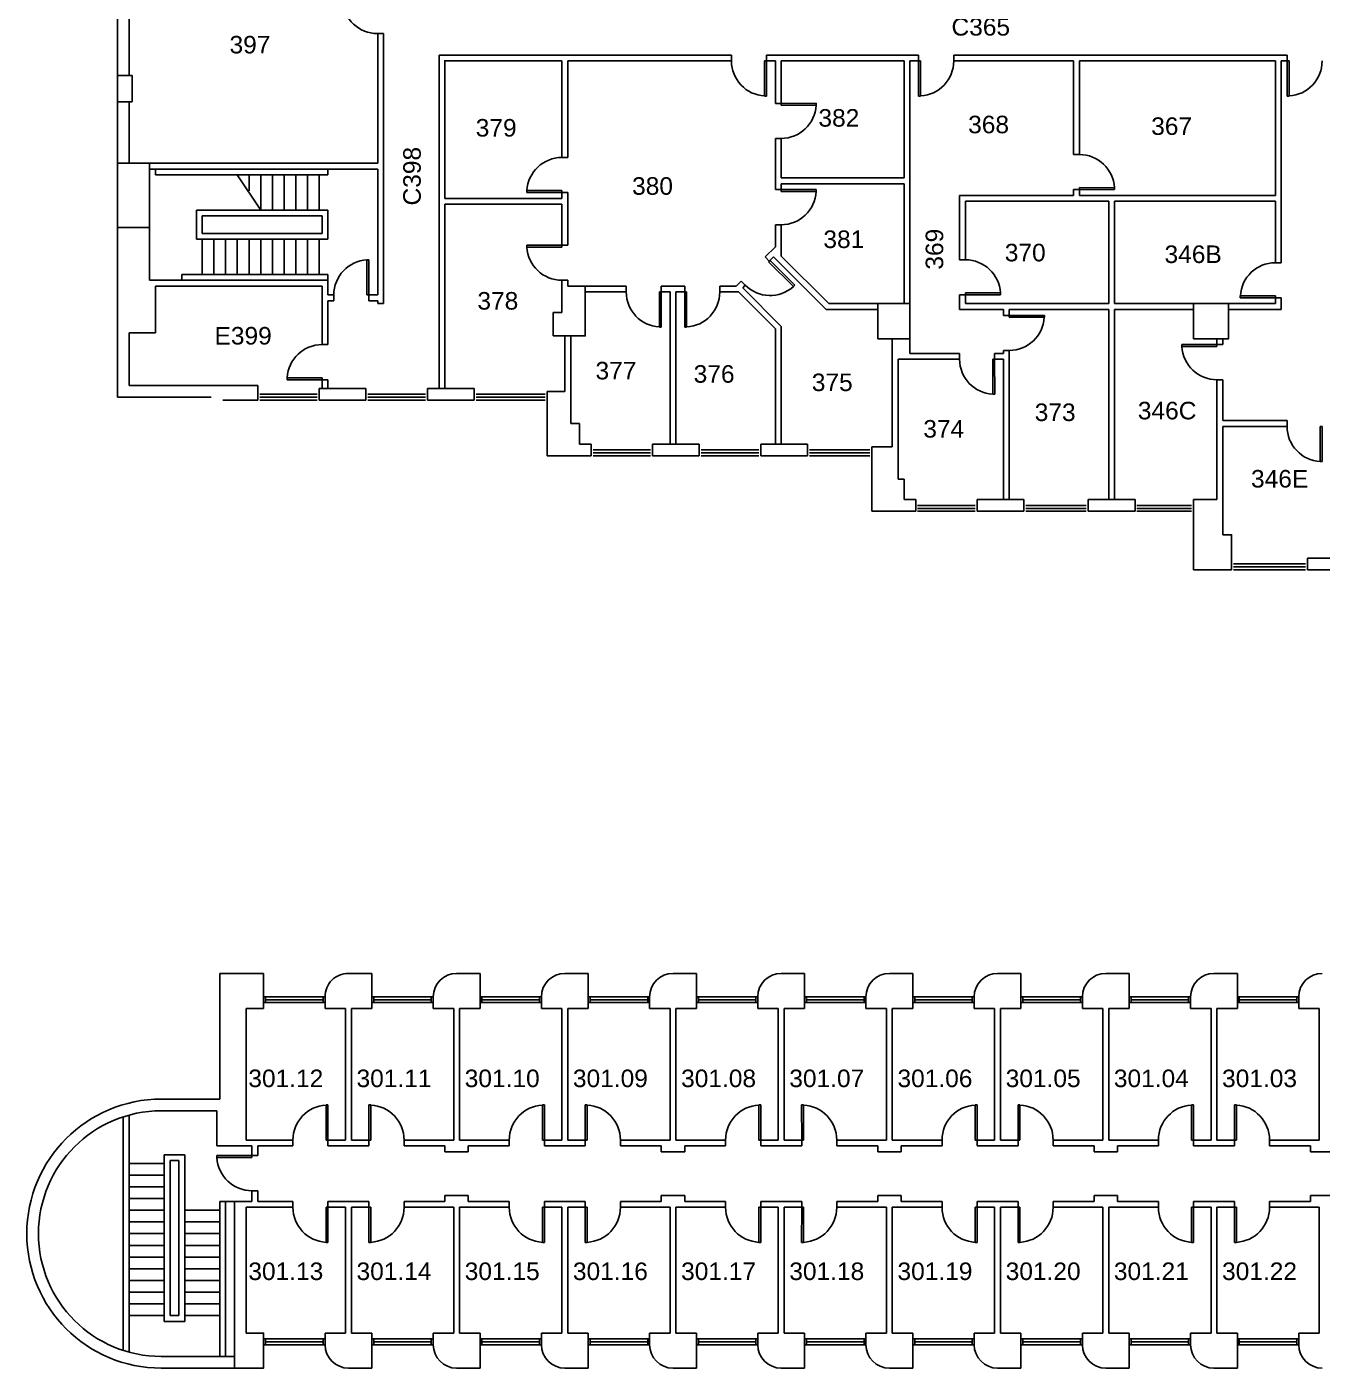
# Model space of a CAD drawing. Header units: inches. Extents: x -1067 to 2356, y -1891 to 647.
# Drawn here: x -1067 to 262, y -1891 to -515 of the extents above; entities that cross this region are included whole.
import ezdxf

# ---------------------------------------------------------------- set-up
doc = ezdxf.new("R2010")
doc.units = ezdxf.units.IN
doc.header["$MEASUREMENT"] = 0
for name, color, linetype in [('A-DOOR', 4, 'CONTINUOUS'), ('A-FLOR-HRAL', 4, 'CONTINUOUS'), ('A-FLOR-STRS', 4, 'CONTINUOUS'), ('A-GLAZ', 3, 'CONTINUOUS'), ('A-PFLR-TEXT', 7, 'CONTINUOUS'), ('A-WALL', 5, 'CONTINUOUS'), ('A-WALL-JAMB', 6, 'CONTINUOUS'), ('N-WALL', 5, 'CONTINUOUS'), ('S-COLS', 6, 'CONTINUOUS')]:
    doc.layers.add(name, color=color, linetype=linetype)
doc.styles.get("Standard").update_dxf_attribs({"font": 'arial.ttf'})

# ---------------------------------------------------------------- blocks, each defined once
blk = doc.blocks.new('A$C3DF82993')
at = {"layer": 'A-DOOR'}
for p, q in [((36, 36), (34, 36)), ((34, 36), (34, 0)), ((36, 0), (36, 36)), ((34, 0), (36, 0))]:
    blk.add_line(p, q, dxfattribs=at)
blk.add_arc((36, 0), 36, 93.1847, 180, dxfattribs=at)

msp = doc.modelspace()

# ---------------------------------------------------------------- linework, layer by layer
at = {"layer": 'A-FLOR-HRAL'}
for p, q in [((-934.9, -667.2), (-934.9, -661.2)), ((-757.9, -667.2), (-934.9, -667.2)), ((-757.9, -667.2), (-757.9, -661.2)), ((-892.9, -703.2), (-757.9, -703.2)), ((-892.9, -703.2), (-892.9, -733.2)), ((-886.9, -709.2), (-763.9, -709.2)), ((-886.9, -709.2), (-886.9, -727.2)), ((-763.9, -709.2), (-763.9, -727.2)), ((-757.9, -703.2), (-757.9, -733.2)), ((-763.9, -727.2), (-886.9, -727.2)), ((-757.9, -733.2), (-892.9, -733.2)), ((-757.9, -769.2), (-907.9, -769.2)), ((-907.9, -769.2), (-907.9, -775.2)), ((-757.9, -775.2), (-757.9, -769.2)), ((-904.9, -1672.2), (-925.9, -1672.2)), ((-925.9, -1843.2), (-925.9, -1672.2)), ((-919.9, -1837.2), (-919.9, -1678.2)), ((-910.9, -1678.2), (-919.9, -1678.2)), ((-910.9, -1678.2), (-910.9, -1837.2)), ((-904.9, -1672.2), (-904.9, -1843.2)), ((-868.9, -1879.2), (-868.9, -1720.2)), ((-868.9, -1720.2), (-862.9, -1720.2)), ((-862.9, -1879.2), (-862.9, -1720.2)), ((-904.9, -1843.2), (-925.9, -1843.2)), ((-910.9, -1837.2), (-919.9, -1837.2))]:
    msp.add_line(p, q, dxfattribs=at)
at = {"layer": 'A-FLOR-STRS'}
for p, q in [((-850.9, -667.2), (-826.9, -703.2)), ((-838.9, -683.5), (-838.9, -667.2)), ((-826.9, -703.2), (-826.9, -667.2)), ((-814.9, -703.2), (-814.9, -667.2)), ((-802.9, -703.2), (-802.9, -667.2)), ((-790.9, -703.2), (-790.9, -667.2)), ((-778.9, -703.2), (-778.9, -667.2)), ((-766.9, -703.2), (-766.9, -667.2)), ((-886.9, -769.2), (-886.9, -733.2)), ((-874.9, -769.2), (-874.9, -733.2)), ((-862.9, -769.2), (-862.9, -733.2)), ((-850.9, -769.2), (-850.9, -733.2)), ((-838.9, -769.2), (-838.9, -733.2)), ((-826.9, -769.2), (-826.9, -733.2)), ((-814.9, -769.2), (-814.9, -733.2)), ((-802.9, -769.2), (-802.9, -733.2)), ((-790.9, -769.2), (-790.9, -733.2)), ((-778.9, -769.2), (-778.9, -733.2)), ((-766.9, -769.2), (-766.9, -733.2)), ((-961.9, -1681.2), (-925.9, -1681.2)), ((-961.9, -1693.2), (-925.9, -1693.2)), ((-961.9, -1705.2), (-925.9, -1705.2)), ((-961.9, -1717.2), (-925.9, -1717.2)), ((-961.9, -1729.2), (-925.9, -1729.2)), ((-904.9, -1729.2), (-868.9, -1729.2)), ((-961.9, -1741.2), (-925.9, -1741.2)), ((-904.9, -1741.2), (-868.9, -1741.2)), ((-961.9, -1753.2), (-925.9, -1753.2)), ((-904.9, -1753.2), (-868.9, -1753.2)), ((-961.9, -1765.2), (-925.9, -1765.2)), ((-904.9, -1765.2), (-868.9, -1765.2)), ((-961.9, -1777.2), (-925.9, -1777.2)), ((-904.9, -1777.2), (-868.9, -1777.2)), ((-961.9, -1789.2), (-925.9, -1789.2)), ((-961.9, -1801.2), (-925.9, -1801.2)), ((-904.9, -1789.2), (-868.9, -1789.2)), ((-904.9, -1801.2), (-868.9, -1801.2)), ((-961.9, -1813.2), (-925.9, -1813.2)), ((-904.9, -1813.2), (-868.9, -1813.2)), ((-961.9, -1825.2), (-925.9, -1825.2)), ((-904.9, -1825.2), (-868.9, -1825.2)), ((-961.9, -1837.2), (-925.9, -1837.2)), ((-904.9, -1837.2), (-868.9, -1837.2))]:
    msp.add_line(p, q, dxfattribs=at)
at = {"layer": 'A-GLAZ'}
for p, q in [((-827.9, -892.2), (-768.9, -892.2)), ((-716.9, -892.2), (-657.9, -892.2)), ((-605.9, -892.2), (-534.9, -892.2)), ((-827.9, -895.2), (-768.9, -895.2)), ((-768.9, -898.2), (-827.9, -898.2)), ((-716.9, -895.2), (-657.9, -895.2)), ((-657.9, -898.2), (-716.9, -898.2)), ((-605.9, -895.2), (-534.9, -895.2)), ((-534.9, -898.2), (-605.9, -898.2)), ((-485.9, -949.2), (-426.9, -949.2)), ((-374.9, -949.2), (-315.9, -949.2)), ((-263.9, -949.2), (-201.9, -949.2)), ((-485.9, -952.2), (-426.9, -952.2)), ((-426.9, -955.2), (-485.9, -955.2)), ((-374.9, -952.2), (-315.9, -952.2)), ((-315.9, -955.2), (-374.9, -955.2)), ((-263.9, -952.2), (-201.9, -952.2)), ((-201.9, -955.2), (-263.9, -955.2)), ((-152.9, -1006.2), (-93.9, -1006.2)), ((-152.9, -1009.2), (-93.9, -1009.2)), ((-93.9, -1012.2), (-152.9, -1012.2)), ((-41.9, -1006.2), (20.1, -1006.2)), ((-41.9, -1009.2), (20.1, -1009.2)), ((20.1, -1012.2), (-41.9, -1012.2)), ((72.1, -1006.2), (128.1, -1006.2)), ((72.1, -1009.2), (128.1, -1009.2)), ((128.1, -1012.2), (72.1, -1012.2)), ((171.1, -1066.2), (245.1, -1066.2)), ((171.1, -1069.2), (245.1, -1069.2)), ((245.1, -1072.2), (171.1, -1072.2)), ((-762.9, -1510.2), (-821.9, -1510.2)), ((-821.9, -1513.2), (-762.9, -1513.2)), ((-651.9, -1510.2), (-710.9, -1510.2)), ((-710.9, -1513.2), (-651.9, -1513.2)), ((-540.9, -1510.2), (-599.9, -1510.2)), ((-599.9, -1513.2), (-540.9, -1513.2)), ((-429.9, -1510.2), (-488.9, -1510.2)), ((-488.9, -1513.2), (-429.9, -1513.2)), ((-318.9, -1510.2), (-377.9, -1510.2)), ((-377.9, -1513.2), (-318.9, -1513.2)), ((-207.9, -1510.2), (-266.9, -1510.2)), ((-266.9, -1513.2), (-207.9, -1513.2)), ((-96.9, -1510.2), (-155.9, -1510.2)), ((-155.9, -1513.2), (-96.9, -1513.2)), ((14.1, -1510.2), (-44.9, -1510.2)), ((-44.9, -1513.2), (14.1, -1513.2)), ((125.1, -1510.2), (66.1, -1510.2)), ((66.1, -1513.2), (125.1, -1513.2)), ((236.1, -1510.2), (177.1, -1510.2)), ((177.1, -1513.2), (236.1, -1513.2)), ((-821.9, -1516.2), (-762.9, -1516.2)), ((-710.9, -1516.2), (-651.9, -1516.2)), ((-599.9, -1516.2), (-540.9, -1516.2)), ((-488.9, -1516.2), (-429.9, -1516.2)), ((-377.9, -1516.2), (-318.9, -1516.2)), ((-266.9, -1516.2), (-207.9, -1516.2)), ((-155.9, -1516.2), (-96.9, -1516.2)), ((-44.9, -1516.2), (14.1, -1516.2)), ((66.1, -1516.2), (125.1, -1516.2)), ((177.1, -1516.2), (236.1, -1516.2)), ((-821.9, -1861.2), (-762.9, -1861.2)), ((-821.9, -1864.2), (-762.9, -1864.2)), ((-762.9, -1867.2), (-821.9, -1867.2)), ((-710.9, -1861.2), (-651.9, -1861.2)), ((-710.9, -1864.2), (-651.9, -1864.2)), ((-651.9, -1867.2), (-710.9, -1867.2)), ((-599.9, -1861.2), (-540.9, -1861.2)), ((-599.9, -1864.2), (-540.9, -1864.2)), ((-540.9, -1867.2), (-599.9, -1867.2)), ((-488.9, -1861.2), (-429.9, -1861.2)), ((-488.9, -1864.2), (-429.9, -1864.2)), ((-429.9, -1867.2), (-488.9, -1867.2)), ((-377.9, -1861.2), (-318.9, -1861.2)), ((-377.9, -1864.2), (-318.9, -1864.2)), ((-318.9, -1867.2), (-377.9, -1867.2)), ((-266.9, -1861.2), (-207.9, -1861.2)), ((-266.9, -1864.2), (-207.9, -1864.2)), ((-207.9, -1867.2), (-266.9, -1867.2)), ((-155.9, -1861.2), (-96.9, -1861.2)), ((-155.9, -1864.2), (-96.9, -1864.2)), ((-96.9, -1867.2), (-155.9, -1867.2)), ((-44.9, -1861.2), (14.1, -1861.2)), ((-44.9, -1864.2), (14.1, -1864.2)), ((14.1, -1867.2), (-44.9, -1867.2)), ((66.1, -1861.2), (125.1, -1861.2)), ((66.1, -1864.2), (125.1, -1864.2)), ((125.1, -1867.2), (66.1, -1867.2)), ((177.1, -1861.2), (236.1, -1861.2)), ((177.1, -1864.2), (236.1, -1864.2)), ((236.1, -1867.2), (177.1, -1867.2))]:
    msp.add_line(p, q, dxfattribs=at)
at = {"layer": 'A-WALL'}
for p, q in [((-973.9, -895.2), (-973.9, -499.2)), ((-961.9, -565.2), (-961.9, -499.2)), ((-706.9, -655.2), (-706.9, -522.2)), ((-700.9, -522.2), (-706.9, -522.2)), ((-700.9, -796.2), (-700.9, -522.2)), ((-343.9, -544.2), (-643.9, -544.2)), ((-643.9, -886.2), (-643.9, -544.2)), ((-637.9, -691.2), (-637.9, -549.5)), ((-637.9, -550.2), (-517.9, -550.2)), ((-517.9, -550.2), (-637.9, -550.2)), ((-517.9, -649.2), (-517.9, -550.2)), ((-511.9, -550.2), (-343.9, -550.2)), ((-511.9, -649.2), (-511.9, -550.2)), ((-343.9, -550.2), (-343.9, -544.2)), ((-307.9, -544.2), (-151.9, -544.2)), ((-307.9, -544.2), (-307.9, -550.2)), ((-307.9, -550.2), (-298.9, -550.2)), ((-298.9, -550.2), (-298.9, -593.7)), ((-292.9, -550.2), (-292.9, -593.7)), ((-292.9, -550.2), (-166.9, -550.2)), ((-166.9, -670.2), (-166.9, -550.2)), ((-151.9, -550.2), (-160.9, -550.2)), ((-160.9, -799.2), (-160.9, -550.2)), ((-151.9, -544.2), (-151.9, -550.2)), ((-115.9, -544.2), (226.1, -544.2)), ((-115.9, -544.2), (-115.9, -550.2)), ((-115.9, -550.2), (7.1, -550.2)), ((7.1, -646.2), (7.1, -550.2)), ((13.1, -550.2), (214.1, -550.2)), ((13.1, -550.2), (13.1, -646.2)), ((214.1, -550.2), (214.1, -688.2)), ((220.1, -550.2), (220.1, -757.2)), ((220.1, -550.2), (226.1, -550.2)), ((226.1, -544.2), (226.1, -550.2)), ((-973.9, -565.2), (-958.9, -565.2)), ((-958.9, -565.2), (-958.9, -592.2)), ((-973.9, -592.2), (-958.9, -592.2)), ((-961.9, -655.2), (-961.9, -592.2)), ((-292.9, -593.7), (-298.9, -593.7)), ((-292.9, -629.7), (-298.9, -629.7)), ((-298.9, -629.7), (-298.9, -682.2)), ((-292.9, -629.7), (-292.9, -670.2)), ((13.1, -646.2), (7.1, -646.2)), ((-706.9, -655.2), (-973.9, -655.2)), ((-511.9, -649.2), (-517.9, -649.2)), ((-706.9, -661.2), (-940.9, -661.2)), ((-706.9, -790.2), (-706.9, -661.2)), ((-166.9, -670.2), (-292.9, -670.2)), ((-517.9, -685.2), (-517.9, -691.2)), ((-511.9, -685.2), (-517.9, -685.2)), ((-511.9, -685.2), (-511.9, -739.2)), ((-292.9, -682.2), (-298.9, -682.2)), ((-166.9, -676.2), (-292.9, -676.2)), ((-292.9, -676.2), (-292.9, -682.2)), ((-166.9, -676.2), (-166.9, -799.2)), ((7.1, -682.2), (7.1, -688.2)), ((13.1, -682.2), (7.1, -682.2)), ((13.1, -688.2), (13.1, -682.2)), ((-517.9, -691.2), (-637.9, -691.2)), ((-517.9, -697.2), (-637.9, -697.2)), ((-637.9, -886.2), (-637.9, -697.2)), ((-517.9, -739.2), (-517.9, -697.2)), ((-109.9, -688.2), (7.1, -688.2)), ((-109.9, -688.2), (-109.9, -754.2)), ((-103.9, -694.2), (43.1, -694.2)), ((-103.9, -694.2), (-103.9, -754.2)), ((13.1, -688.2), (214.1, -688.2)), ((43.1, -799.2), (43.1, -694.2)), ((49.1, -694.2), (214.1, -694.2)), ((49.1, -799.2), (49.1, -694.2)), ((214.1, -694.2), (214.1, -757.2)), ((-940.9, -721.2), (-940.9, -775.2)), ((-298.9, -718.2), (-298.9, -740.9)), ((-292.9, -718.2), (-298.9, -718.2)), ((-292.9, -718.2), (-292.9, -750.5)), ((-511.9, -739.2), (-517.9, -739.2)), ((-309.3, -751.3), (-298.9, -740.9)), ((-309.3, -751.3), (-305.1, -755.6)), ((-300.7, -751.2), (-305.1, -755.6)), ((-300.7, -751.2), (-246.6, -805.2)), ((-292.9, -750.5), (-244.1, -799.2)), ((-103.9, -754.2), (-109.9, -754.2)), ((214.1, -757.2), (220.1, -757.2)), ((-757.9, -775.2), (-940.9, -775.2)), ((-763.9, -781.2), (-934.9, -781.2)), ((-934.9, -781.2), (-934.9, -829.2)), ((-763.9, -781.2), (-763.9, -841.2)), ((-757.9, -790.2), (-757.9, -775.2)), ((-517.9, -775.2), (-517.9, -808.2)), ((-511.9, -775.2), (-517.9, -775.2)), ((-511.9, -781.2), (-511.9, -775.2)), ((-451.9, -781.2), (-493.9, -781.2)), ((-451.9, -781.2), (-451.9, -787.2)), ((-415.9, -781.2), (-391.9, -781.2)), ((-415.9, -781.2), (-415.9, -787.2)), ((-391.9, -781.2), (-391.9, -787.2)), ((-355.9, -781.2), (-339.2, -781.2)), ((-355.9, -781.2), (-355.9, -787.2)), ((-334.1, -776.1), (-339.2, -781.2)), ((-329.8, -780.3), (-334.1, -776.1)), ((-329.8, -780.3), (-332.4, -782.9)), ((-332.4, -782.9), (-292.9, -822.5)), ((-757.9, -790.2), (-751.9, -790.2)), ((-757.9, -841.2), (-757.9, -796.2)), ((-757.9, -796.2), (-751.9, -796.2)), ((-751.9, -796.2), (-751.9, -790.2)), ((-715.9, -790.2), (-706.9, -790.2)), ((-715.9, -796.2), (-715.9, -790.2)), ((-715.9, -796.2), (-706.9, -796.2)), ((-706.9, -799.2), (-706.9, -796.2)), ((-700.9, -796.2), (-700.9, -799.2)), ((-451.9, -787.2), (-493.9, -787.2)), ((-415.9, -787.2), (-406.9, -787.2)), ((-406.9, -943.2), (-406.9, -787.2)), ((-400.9, -943.2), (-400.9, -787.2)), ((-400.9, -787.2), (-391.9, -787.2)), ((-355.9, -787.2), (-336.6, -787.2)), ((-336.6, -787.2), (-298.9, -825)), ((-109.9, -790.2), (-109.9, -805.2)), ((-103.9, -790.2), (-109.9, -790.2)), ((-103.9, -790.2), (-103.9, -799.2)), ((214.1, -793.2), (220.1, -793.2)), ((214.1, -799.2), (214.1, -793.2)), ((220.1, -799.2), (220.1, -793.2)), ((-700.9, -799.2), (-706.9, -799.2)), ((-517.9, -808.2), (-526.9, -808.2)), ((-193.9, -805.2), (-246.6, -805.2)), ((-193.9, -799.2), (-244.1, -799.2)), ((-109.9, -805.2), (-64.9, -805.2)), ((-103.9, -799.2), (43.1, -799.2)), ((-64.9, -811.2), (-64.9, -805.2)), ((-58.9, -811.2), (-64.9, -811.2)), ((-58.9, -805.2), (43.1, -805.2)), ((-58.9, -811.2), (-58.9, -805.2)), ((43.1, -1000.2), (43.1, -805.2)), ((49.1, -799.2), (214.1, -799.2)), ((49.1, -1000.2), (49.1, -805.2)), ((49.1, -805.2), (130.1, -805.2)), ((166.1, -805.2), (220.1, -805.2)), ((220.1, -799.2), (220.1, -805.2)), ((-298.9, -943.2), (-298.9, -825)), ((-292.9, -943.2), (-292.9, -822.5)), ((-961.9, -829.2), (-961.9, -883.2)), ((-934.9, -829.2), (-961.9, -829.2)), ((-514.9, -889.2), (-514.9, -832.2)), ((-508.9, -922.2), (-508.9, -832.2)), ((-178.9, -946.2), (-178.9, -835.2)), ((-160.9, -850.2), (-160.9, -835.2)), ((154.1, -841.2), (154.1, -835.2)), ((160.1, -835.2), (160.1, -841.2)), ((-763.9, -841.2), (-757.9, -841.2)), ((-109.9, -850.2), (-160.9, -850.2)), ((-109.9, -856.2), (-109.9, -850.2)), ((-73.9, -850.2), (-64.9, -850.2)), ((-73.9, -850.2), (-73.9, -856.2)), ((-58.9, -847.2), (-64.9, -847.2)), ((-64.9, -847.2), (-64.9, -850.2)), ((-58.9, -1000.2), (-58.9, -847.2)), ((160.1, -841.2), (154.1, -841.2)), ((-172.9, -979.2), (-172.9, -856.2)), ((-109.9, -856.2), (-172.9, -856.2)), ((-73.9, -856.2), (-64.9, -856.2)), ((-64.9, -1000.2), (-64.9, -856.2)), ((-763.9, -886.2), (-763.9, -877.2)), ((-763.9, -877.2), (-757.9, -877.2)), ((-757.9, -877.2), (-757.9, -886.2)), ((154.1, -877.2), (154.1, -1000.2)), ((160.1, -877.2), (154.1, -877.2)), ((160.1, -919.2), (160.1, -877.2)), ((-961.9, -883.2), (-829.9, -883.2)), ((-829.9, -898.2), (-829.9, -883.2)), ((-766.9, -886.2), (-718.9, -886.2)), ((-766.9, -886.2), (-766.9, -898.2)), ((-718.9, -886.2), (-718.9, -898.2)), ((-655.9, -886.2), (-607.9, -886.2)), ((-655.9, -886.2), (-655.9, -898.2)), ((-607.9, -886.2), (-607.9, -898.2)), ((-532.9, -955.2), (-532.9, -889.2)), ((-532.9, -889.2), (-514.9, -889.2)), ((-877.9, -895.2), (-973.9, -895.2)), ((-829.9, -898.2), (-865.9, -898.2)), ((-766.9, -898.2), (-718.9, -898.2)), ((-718.9, -898.2), (-766.9, -898.2)), ((-607.9, -898.2), (-655.9, -898.2)), ((-655.9, -898.2), (-607.9, -898.2)), ((160.1, -919.2), (226.1, -919.2)), ((-499.9, -922.2), (-508.9, -922.2)), ((-499.9, -943.2), (-499.9, -922.2)), ((160.1, -1036.2), (160.1, -925.2)), ((-487.9, -943.2), (-499.9, -943.2)), ((-487.9, -955.2), (-487.9, -943.2)), ((-424.9, -943.2), (-376.9, -943.2)), ((-424.9, -943.2), (-424.9, -955.2)), ((-376.9, -943.2), (-376.9, -955.2)), ((-313.9, -943.2), (-265.9, -943.2)), ((-313.9, -943.2), (-313.9, -955.2)), ((-265.9, -943.2), (-265.9, -955.2)), ((-199.9, -1012.2), (-199.9, -946.2)), ((-199.9, -946.2), (-178.9, -946.2)), ((-487.9, -955.2), (-532.9, -955.2)), ((-424.9, -955.2), (-376.9, -955.2)), ((-376.9, -955.2), (-424.9, -955.2)), ((-265.9, -955.2), (-313.9, -955.2)), ((-313.9, -955.2), (-265.9, -955.2)), ((-166.9, -979.2), (-172.9, -979.2)), ((-166.9, -1000.2), (-166.9, -979.2)), ((-154.9, -1000.2), (-166.9, -1000.2)), ((-154.9, -1012.2), (-154.9, -1000.2)), ((-91.9, -1000.2), (-43.9, -1000.2)), ((-91.9, -1000.2), (-91.9, -1012.2)), ((-43.9, -1000.2), (-43.9, -1012.2)), ((22.1, -1000.2), (70.1, -1000.2)), ((22.1, -1000.2), (22.1, -1012.2)), ((70.1, -1000.2), (70.1, -1012.2)), ((154.1, -1000.2), (130.1, -1000.2)), ((130.1, -1000.2), (130.1, -1042.2)), ((-199.9, -1012.2), (-154.9, -1012.2)), ((-91.9, -1012.2), (-43.9, -1012.2)), ((-91.9, -1012.2), (-43.9, -1012.2)), ((22.1, -1012.2), (70.1, -1012.2)), ((22.1, -1012.2), (70.1, -1012.2)), ((130.1, -1069.2), (130.1, -1072.2)), ((247.1, -1060.2), (295.1, -1060.2)), ((247.1, -1060.2), (247.1, -1072.2)), ((247.1, -1072.2), (295.1, -1072.2)), ((247.1, -1072.2), (295.1, -1072.2)), ((-868.9, -1486.2), (-868.9, -1615.2)), ((-868.9, -1486.2), (-823.9, -1486.2)), ((-823.9, -1486.2), (-823.9, -1522.2)), ((-736.9, -1486.2), (-712.9, -1486.2)), ((-712.9, -1486.2), (-712.9, -1522.2)), ((-625.9, -1486.2), (-601.9, -1486.2)), ((-601.9, -1486.2), (-601.9, -1522.2)), ((-514.9, -1486.2), (-490.9, -1486.2)), ((-490.9, -1486.2), (-490.9, -1522.2)), ((-403.9, -1486.2), (-379.9, -1486.2)), ((-379.9, -1486.2), (-379.9, -1522.2)), ((-292.9, -1486.2), (-268.9, -1486.2)), ((-268.9, -1486.2), (-268.9, -1522.2)), ((-181.9, -1486.2), (-157.9, -1486.2)), ((-157.9, -1486.2), (-157.9, -1522.2)), ((-70.9, -1486.2), (-46.9, -1486.2)), ((-46.9, -1486.2), (-46.9, -1522.2)), ((40.1, -1486.2), (64.1, -1486.2)), ((64.1, -1486.2), (64.1, -1522.2)), ((151.1, -1486.2), (175.1, -1486.2)), ((175.1, -1486.2), (175.1, -1522.2)), ((-760.9, -1522.2), (-760.9, -1510.2)), ((-649.9, -1522.2), (-649.9, -1510.2)), ((-538.9, -1522.2), (-538.9, -1510.2)), ((-427.9, -1522.2), (-427.9, -1510.2)), ((-316.9, -1522.2), (-316.9, -1510.2)), ((-205.9, -1522.2), (-205.9, -1510.2)), ((-94.9, -1522.2), (-94.9, -1510.2)), ((16.1, -1522.2), (16.1, -1510.2)), ((127.1, -1522.2), (127.1, -1510.2)), ((238.1, -1522.2), (238.1, -1510.2)), ((-841.9, -1522.2), (-841.9, -1657.2)), ((-823.9, -1522.2), (-841.9, -1522.2)), ((-739.9, -1522.2), (-760.9, -1522.2)), ((-739.9, -1657.2), (-739.9, -1522.2)), ((-733.9, -1522.2), (-733.9, -1657.2)), ((-712.9, -1522.2), (-733.9, -1522.2)), ((-628.9, -1522.2), (-649.9, -1522.2)), ((-628.9, -1657.2), (-628.9, -1522.2)), ((-601.9, -1522.2), (-622.9, -1522.2)), ((-622.9, -1522.2), (-622.9, -1657.2)), ((-517.9, -1522.2), (-538.9, -1522.2)), ((-517.9, -1657.2), (-517.9, -1522.2)), ((-511.9, -1522.2), (-511.9, -1657.2)), ((-490.9, -1522.2), (-511.9, -1522.2)), ((-406.9, -1522.2), (-427.9, -1522.2)), ((-406.9, -1657.2), (-406.9, -1522.2)), ((-400.9, -1522.2), (-400.9, -1657.2)), ((-379.9, -1522.2), (-400.9, -1522.2)), ((-295.9, -1522.2), (-316.9, -1522.2)), ((-295.9, -1657.2), (-295.9, -1522.2)), ((-289.9, -1522.2), (-289.9, -1657.2)), ((-268.9, -1522.2), (-289.9, -1522.2)), ((-184.9, -1522.2), (-205.9, -1522.2)), ((-184.9, -1657.2), (-184.9, -1522.2)), ((-178.9, -1522.2), (-178.9, -1657.2)), ((-157.9, -1522.2), (-178.9, -1522.2)), ((-73.9, -1522.2), (-94.9, -1522.2)), ((-73.9, -1657.2), (-73.9, -1522.2)), ((-67.9, -1522.2), (-67.9, -1657.2)), ((-46.9, -1522.2), (-67.9, -1522.2)), ((37.1, -1522.2), (16.1, -1522.2)), ((37.1, -1657.2), (37.1, -1522.2)), ((43.1, -1522.2), (43.1, -1657.2)), ((64.1, -1522.2), (43.1, -1522.2)), ((148.1, -1522.2), (127.1, -1522.2)), ((148.1, -1657.2), (148.1, -1522.2)), ((154.1, -1522.2), (154.1, -1657.2)), ((175.1, -1522.2), (154.1, -1522.2)), ((259.1, -1522.2), (238.1, -1522.2)), ((259.1, -1657.2), (259.1, -1522.2)), ((-868.9, -1615.2), (-928.9, -1615.2)), ((-967.9, -1873), (-967.9, -1633.4)), ((-961.9, -1874.8), (-961.9, -1631.6)), ((-871.9, -1627.2), (-928.9, -1627.2)), ((-871.9, -1663.2), (-871.9, -1627.2)), ((-835.9, -1663.2), (-871.9, -1663.2)), ((-793.9, -1657.2), (-841.9, -1657.2)), ((-835.9, -1663.2), (-835.9, -1673.2)), ((-829.9, -1673.2), (-829.9, -1663.2)), ((-793.9, -1663.2), (-829.9, -1663.2)), ((-793.9, -1657.2), (-793.9, -1663.2)), ((-757.9, -1657.2), (-739.9, -1657.2)), ((-757.9, -1663.2), (-757.9, -1657.2)), ((-715.9, -1663.2), (-757.9, -1663.2)), ((-715.9, -1657.2), (-733.9, -1657.2)), ((-715.9, -1663.2), (-715.9, -1657.2)), ((-679.9, -1657.2), (-628.9, -1657.2)), ((-679.9, -1663.2), (-679.9, -1657.2)), ((-637.9, -1663.2), (-679.9, -1663.2)), ((-637.9, -1669.2), (-637.9, -1663.2)), ((-622.9, -1657.2), (-571.9, -1657.2)), ((-571.9, -1663.2), (-613.9, -1663.2)), ((-613.9, -1663.2), (-613.9, -1669.2)), ((-571.9, -1663.2), (-571.9, -1657.2)), ((-535.9, -1663.2), (-535.9, -1657.2)), ((-535.9, -1657.2), (-517.9, -1657.2)), ((-493.9, -1663.2), (-535.9, -1663.2)), ((-493.9, -1657.2), (-511.9, -1657.2)), ((-493.9, -1663.2), (-493.9, -1657.2)), ((-457.9, -1657.2), (-406.9, -1657.2)), ((-457.9, -1663.2), (-457.9, -1657.2)), ((-415.9, -1663.2), (-457.9, -1663.2)), ((-415.9, -1669.2), (-415.9, -1663.2)), ((-400.9, -1657.2), (-349.9, -1657.2)), ((-349.9, -1663.2), (-391.9, -1663.2)), ((-391.9, -1663.2), (-391.9, -1669.2)), ((-349.9, -1663.2), (-349.9, -1657.2)), ((-313.9, -1657.2), (-295.9, -1657.2)), ((-313.9, -1663.2), (-313.9, -1657.2)), ((-271.9, -1663.2), (-313.9, -1663.2)), ((-271.9, -1657.2), (-289.9, -1657.2)), ((-271.9, -1663.2), (-271.9, -1657.2)), ((-235.9, -1657.2), (-184.9, -1657.2)), ((-235.9, -1663.2), (-235.9, -1657.2)), ((-193.9, -1663.2), (-235.9, -1663.2)), ((-193.9, -1669.2), (-193.9, -1663.2)), ((-178.9, -1657.2), (-127.9, -1657.2)), ((-127.9, -1663.2), (-169.9, -1663.2)), ((-169.9, -1663.2), (-169.9, -1669.2)), ((-127.9, -1663.2), (-127.9, -1657.2)), ((-91.9, -1657.2), (-73.9, -1657.2)), ((-91.9, -1663.2), (-91.9, -1657.2)), ((-49.9, -1663.2), (-91.9, -1663.2)), ((-49.9, -1657.2), (-67.9, -1657.2)), ((-49.9, -1663.2), (-49.9, -1657.2)), ((-13.9, -1657.2), (37.1, -1657.2)), ((-13.9, -1663.2), (-13.9, -1657.2)), ((28.1, -1663.2), (-13.9, -1663.2)), ((28.1, -1669.2), (28.1, -1663.2)), ((43.1, -1657.2), (94.1, -1657.2)), ((94.1, -1663.2), (52.1, -1663.2)), ((52.1, -1663.2), (52.1, -1669.2)), ((94.1, -1663.2), (94.1, -1657.2)), ((130.1, -1657.2), (148.1, -1657.2)), ((130.1, -1663.2), (130.1, -1657.2)), ((172.1, -1663.2), (130.1, -1663.2)), ((172.1, -1657.2), (154.1, -1657.2)), ((172.1, -1663.2), (172.1, -1657.2)), ((208.1, -1657.2), (259.1, -1657.2)), ((208.1, -1663.2), (208.1, -1657.2)), ((250.1, -1663.2), (208.1, -1663.2)), ((250.1, -1669.2), (250.1, -1663.2)), ((-835.9, -1673.2), (-829.9, -1673.2)), ((-613.9, -1669.2), (-637.9, -1669.2)), ((-391.9, -1669.2), (-415.9, -1669.2)), ((-169.9, -1669.2), (-193.9, -1669.2)), ((52.1, -1669.2), (28.1, -1669.2)), ((274.1, -1669.2), (250.1, -1669.2)), ((-835.9, -1720.2), (-835.9, -1709.2)), ((-835.9, -1709.2), (-829.9, -1709.2)), ((-829.9, -1709.2), (-829.9, -1720.2)), ((-613.9, -1714.2), (-637.9, -1714.2)), ((-637.9, -1714.2), (-637.9, -1720.2)), ((-613.9, -1720.2), (-613.9, -1714.2)), ((-391.9, -1714.2), (-415.9, -1714.2)), ((-415.9, -1714.2), (-415.9, -1720.2)), ((-391.9, -1720.2), (-391.9, -1714.2)), ((-193.9, -1714.2), (-193.9, -1720.2)), ((-169.9, -1714.2), (-193.9, -1714.2)), ((-169.9, -1720.2), (-169.9, -1714.2)), ((52.1, -1714.2), (28.1, -1714.2)), ((28.1, -1714.2), (28.1, -1720.2)), ((52.1, -1720.2), (52.1, -1714.2)), ((274.1, -1714.2), (250.1, -1714.2)), ((250.1, -1714.2), (250.1, -1720.2)), ((-835.9, -1720.2), (-862.9, -1720.2)), ((-853.9, -1720.2), (-853.9, -1891.2)), ((-841.9, -1855.2), (-841.9, -1726.2)), ((-793.9, -1726.2), (-841.9, -1726.2)), ((-793.9, -1720.2), (-829.9, -1720.2)), ((-793.9, -1720.2), (-793.9, -1726.2)), ((-715.9, -1720.2), (-757.9, -1720.2)), ((-757.9, -1720.2), (-757.9, -1726.2)), ((-757.9, -1726.2), (-739.9, -1726.2)), ((-739.9, -1726.2), (-739.9, -1855.2)), ((-733.9, -1855.2), (-733.9, -1726.2)), ((-715.9, -1726.2), (-733.9, -1726.2)), ((-715.9, -1720.2), (-715.9, -1726.2)), ((-637.9, -1720.2), (-679.9, -1720.2)), ((-679.9, -1720.2), (-679.9, -1726.2)), ((-679.9, -1726.2), (-628.9, -1726.2)), ((-628.9, -1726.2), (-628.9, -1855.2)), ((-622.9, -1726.2), (-571.9, -1726.2)), ((-622.9, -1855.2), (-622.9, -1726.2)), ((-571.9, -1720.2), (-613.9, -1720.2)), ((-571.9, -1720.2), (-571.9, -1726.2)), ((-493.9, -1720.2), (-535.9, -1720.2)), ((-535.9, -1720.2), (-535.9, -1726.2)), ((-535.9, -1726.2), (-517.9, -1726.2)), ((-517.9, -1726.2), (-517.9, -1855.2)), ((-511.9, -1855.2), (-511.9, -1726.2)), ((-493.9, -1726.2), (-511.9, -1726.2)), ((-493.9, -1720.2), (-493.9, -1726.2)), ((-415.9, -1720.2), (-457.9, -1720.2)), ((-457.9, -1720.2), (-457.9, -1726.2)), ((-457.9, -1726.2), (-406.9, -1726.2)), ((-406.9, -1726.2), (-406.9, -1855.2)), ((-400.9, -1855.2), (-400.9, -1726.2)), ((-400.9, -1726.2), (-349.9, -1726.2)), ((-349.9, -1720.2), (-391.9, -1720.2)), ((-349.9, -1720.2), (-349.9, -1726.2)), ((-271.9, -1720.2), (-313.9, -1720.2)), ((-313.9, -1720.2), (-313.9, -1726.2)), ((-313.9, -1726.2), (-295.9, -1726.2)), ((-295.9, -1726.2), (-295.9, -1855.2)), ((-289.9, -1855.2), (-289.9, -1726.2)), ((-271.9, -1726.2), (-289.9, -1726.2)), ((-271.9, -1720.2), (-271.9, -1726.2)), ((-193.9, -1720.2), (-235.9, -1720.2)), ((-235.9, -1720.2), (-235.9, -1726.2)), ((-235.9, -1726.2), (-184.9, -1726.2)), ((-184.9, -1726.2), (-184.9, -1855.2)), ((-178.9, -1855.2), (-178.9, -1726.2)), ((-178.9, -1726.2), (-127.9, -1726.2)), ((-127.9, -1720.2), (-169.9, -1720.2)), ((-127.9, -1720.2), (-127.9, -1726.2)), ((-49.9, -1720.2), (-91.9, -1720.2)), ((-91.9, -1720.2), (-91.9, -1726.2)), ((-91.9, -1726.2), (-73.9, -1726.2)), ((-73.9, -1726.2), (-73.9, -1855.2)), ((-67.9, -1855.2), (-67.9, -1726.2)), ((-49.9, -1726.2), (-67.9, -1726.2)), ((-49.9, -1720.2), (-49.9, -1726.2)), ((28.1, -1720.2), (-13.9, -1720.2)), ((-13.9, -1720.2), (-13.9, -1726.2)), ((-13.9, -1726.2), (37.1, -1726.2)), ((37.1, -1726.2), (37.1, -1855.2)), ((43.1, -1855.2), (43.1, -1726.2)), ((43.1, -1726.2), (94.1, -1726.2)), ((94.1, -1720.2), (52.1, -1720.2)), ((94.1, -1720.2), (94.1, -1726.2)), ((172.1, -1720.2), (130.1, -1720.2)), ((130.1, -1720.2), (130.1, -1726.2)), ((130.1, -1726.2), (148.1, -1726.2)), ((148.1, -1726.2), (148.1, -1855.2)), ((154.1, -1855.2), (154.1, -1726.2)), ((172.1, -1726.2), (154.1, -1726.2)), ((172.1, -1720.2), (172.1, -1726.2)), ((250.1, -1720.2), (208.1, -1720.2)), ((208.1, -1720.2), (208.1, -1726.2)), ((208.1, -1726.2), (259.1, -1726.2)), ((259.1, -1726.2), (259.1, -1855.2)), ((-739.9, -1855.2), (-760.9, -1855.2)), ((-760.9, -1855.2), (-760.9, -1867.2)), ((-712.9, -1855.2), (-733.9, -1855.2)), ((-712.9, -1891.2), (-712.9, -1855.2)), ((-628.9, -1855.2), (-649.9, -1855.2)), ((-649.9, -1855.2), (-649.9, -1867.2)), ((-601.9, -1855.2), (-622.9, -1855.2)), ((-601.9, -1891.2), (-601.9, -1855.2)), ((-517.9, -1855.2), (-538.9, -1855.2)), ((-538.9, -1855.2), (-538.9, -1867.2)), ((-490.9, -1855.2), (-511.9, -1855.2)), ((-490.9, -1891.2), (-490.9, -1855.2)), ((-406.9, -1855.2), (-427.9, -1855.2)), ((-427.9, -1855.2), (-427.9, -1867.2)), ((-379.9, -1855.2), (-400.9, -1855.2)), ((-379.9, -1891.2), (-379.9, -1855.2)), ((-295.9, -1855.2), (-316.9, -1855.2)), ((-316.9, -1855.2), (-316.9, -1867.2)), ((-268.9, -1855.2), (-289.9, -1855.2)), ((-268.9, -1891.2), (-268.9, -1855.2)), ((-184.9, -1855.2), (-205.9, -1855.2)), ((-205.9, -1855.2), (-205.9, -1867.2)), ((-157.9, -1855.2), (-178.9, -1855.2)), ((-157.9, -1891.2), (-157.9, -1855.2)), ((-73.9, -1855.2), (-94.9, -1855.2)), ((-94.9, -1855.2), (-94.9, -1867.2)), ((-46.9, -1855.2), (-67.9, -1855.2)), ((-46.9, -1891.2), (-46.9, -1855.2)), ((37.1, -1855.2), (16.1, -1855.2)), ((16.1, -1855.2), (16.1, -1867.2)), ((64.1, -1855.2), (43.1, -1855.2)), ((64.1, -1891.2), (64.1, -1855.2)), ((148.1, -1855.2), (127.1, -1855.2)), ((127.1, -1855.2), (127.1, -1867.2)), ((175.1, -1855.2), (154.1, -1855.2)), ((175.1, -1891.2), (175.1, -1855.2)), ((259.1, -1855.2), (238.1, -1855.2)), ((238.1, -1855.2), (238.1, -1867.2)), ((-853.9, -1879.2), (-928.9, -1879.2)), ((-859.9, -1891.2), (-928.9, -1891.2)), ((-850.9, -1891.2), (-823.9, -1891.2)), ((-736.9, -1891.2), (-712.9, -1891.2)), ((-625.9, -1891.2), (-601.9, -1891.2)), ((-514.9, -1891.2), (-490.9, -1891.2)), ((-403.9, -1891.2), (-379.9, -1891.2)), ((-292.9, -1891.2), (-268.9, -1891.2)), ((-181.9, -1891.2), (-157.9, -1891.2)), ((-70.9, -1891.2), (-46.9, -1891.2)), ((40.1, -1891.2), (64.1, -1891.2)), ((151.1, -1891.2), (175.1, -1891.2))]:
    msp.add_line(p, q, dxfattribs=at)
for points in [[(-526.9, -832.2), (-493.9, -832.2), (-493.9, -781.2), (-511.9, -781.2)], [(-526.9, -808.2), (-526.9, -832.2)], [(130.1, -1072.2), (169.1, -1072.2), (169.1, -1036.2), (160.1, -1036.2)], [(130.1, -1042.2), (130.1, -1072.2)], [(-859.9, -1891.2), (-823.9, -1891.2), (-823.9, -1855.2), (-841.9, -1855.2)]]:
    msp.add_lwpolyline(points, dxfattribs=at)
for centre, radius, start, end in [((-737, -1510.1), 23.9, 89.6806, 180.3194), ((-625.9, -1510.2), 24, 90, 180), ((-514.9, -1510.2), 24, 90, 180), ((-403.9, -1510.2), 24, 90, 180), ((-292.9, -1510.2), 24, 90, 180), ((-181.9, -1510.2), 24, 90, 180), ((-70.9, -1510.2), 24, 90, 180), ((40.1, -1510.2), 24, 90, 180), ((151.1, -1510.2), 24, 90, 180), ((262.1, -1510.2), 24, 90, 180), ((-928.9, -1753.2), 138, 90, 270), ((-928.9, -1753.2), 126, 90, 270), ((-736.9, -1867.2), 24, 180, 270), ((-625.9, -1867.2), 24, 180, 270), ((-514.9, -1867.2), 24, 180, 270), ((-403.9, -1867.2), 24, 180, 270), ((-292.9, -1867.2), 24, 180, 270), ((-181.9, -1867.2), 24, 180, 270), ((-70.9, -1867.2), 24, 180, 270), ((40.1, -1867.2), 24, 180, 270), ((151.1, -1867.2), 24, 180, 270), ((262.1, -1867.2), 24, 180, 270)]:
    msp.add_arc(centre, radius, start, end, dxfattribs=at)
at = {"layer": 'A-WALL-JAMB'}
for p, q in [((-821.9, -1510.2), (-823.9, -1510.2)), ((-821.9, -1516.2), (-821.9, -1510.2)), ((-762.9, -1516.2), (-762.9, -1510.2)), ((-762.9, -1510.2), (-760.9, -1510.2)), ((-710.9, -1510.2), (-712.9, -1510.2)), ((-710.9, -1516.2), (-710.9, -1510.2)), ((-651.9, -1516.2), (-651.9, -1510.2)), ((-651.9, -1510.2), (-649.9, -1510.2)), ((-599.9, -1510.2), (-601.9, -1510.2)), ((-599.9, -1516.2), (-599.9, -1510.2)), ((-540.9, -1516.2), (-540.9, -1510.2)), ((-540.9, -1510.2), (-538.9, -1510.2)), ((-488.9, -1510.2), (-490.9, -1510.2)), ((-488.9, -1516.2), (-488.9, -1510.2)), ((-429.9, -1516.2), (-429.9, -1510.2)), ((-429.9, -1510.2), (-427.9, -1510.2)), ((-377.9, -1510.2), (-379.9, -1510.2)), ((-377.9, -1516.2), (-377.9, -1510.2)), ((-318.9, -1516.2), (-318.9, -1510.2)), ((-318.9, -1510.2), (-316.9, -1510.2)), ((-266.9, -1510.2), (-268.9, -1510.2)), ((-266.9, -1516.2), (-266.9, -1510.2)), ((-207.9, -1516.2), (-207.9, -1510.2)), ((-207.9, -1510.2), (-205.9, -1510.2)), ((-155.9, -1510.2), (-157.9, -1510.2)), ((-155.9, -1516.2), (-155.9, -1510.2)), ((-96.9, -1516.2), (-96.9, -1510.2)), ((-96.9, -1510.2), (-94.9, -1510.2)), ((-44.9, -1510.2), (-46.9, -1510.2)), ((-44.9, -1516.2), (-44.9, -1510.2)), ((14.1, -1516.2), (14.1, -1510.2)), ((14.1, -1510.2), (16.1, -1510.2)), ((66.1, -1510.2), (64.1, -1510.2)), ((66.1, -1516.2), (66.1, -1510.2)), ((125.1, -1516.2), (125.1, -1510.2)), ((125.1, -1510.2), (127.1, -1510.2)), ((177.1, -1510.2), (175.1, -1510.2)), ((177.1, -1516.2), (177.1, -1510.2)), ((236.1, -1516.2), (236.1, -1510.2)), ((236.1, -1510.2), (238.1, -1510.2)), ((-823.9, -1516.2), (-821.9, -1516.2)), ((-760.9, -1516.2), (-762.9, -1516.2)), ((-712.9, -1516.2), (-710.9, -1516.2)), ((-649.9, -1516.2), (-651.9, -1516.2)), ((-601.9, -1516.2), (-599.9, -1516.2)), ((-538.9, -1516.2), (-540.9, -1516.2)), ((-490.9, -1516.2), (-488.9, -1516.2)), ((-427.9, -1516.2), (-429.9, -1516.2)), ((-379.9, -1516.2), (-377.9, -1516.2)), ((-316.9, -1516.2), (-318.9, -1516.2)), ((-268.9, -1516.2), (-266.9, -1516.2)), ((-205.9, -1516.2), (-207.9, -1516.2)), ((-157.9, -1516.2), (-155.9, -1516.2)), ((-94.9, -1516.2), (-96.9, -1516.2)), ((-46.9, -1516.2), (-44.9, -1516.2)), ((16.1, -1516.2), (14.1, -1516.2)), ((64.1, -1516.2), (66.1, -1516.2)), ((127.1, -1516.2), (125.1, -1516.2)), ((175.1, -1516.2), (177.1, -1516.2)), ((238.1, -1516.2), (236.1, -1516.2)), ((-823.9, -1861.2), (-821.9, -1861.2)), ((-821.9, -1867.2), (-823.9, -1867.2)), ((-821.9, -1861.2), (-821.9, -1867.2)), ((-760.9, -1861.2), (-762.9, -1861.2)), ((-762.9, -1861.2), (-762.9, -1867.2)), ((-762.9, -1867.2), (-760.9, -1867.2)), ((-712.9, -1861.2), (-710.9, -1861.2)), ((-710.9, -1867.2), (-712.9, -1867.2)), ((-710.9, -1861.2), (-710.9, -1867.2)), ((-649.9, -1861.2), (-651.9, -1861.2)), ((-651.9, -1861.2), (-651.9, -1867.2)), ((-651.9, -1867.2), (-649.9, -1867.2)), ((-601.9, -1861.2), (-599.9, -1861.2)), ((-599.9, -1867.2), (-601.9, -1867.2)), ((-599.9, -1861.2), (-599.9, -1867.2)), ((-538.9, -1861.2), (-540.9, -1861.2)), ((-540.9, -1861.2), (-540.9, -1867.2)), ((-540.9, -1867.2), (-538.9, -1867.2)), ((-490.9, -1861.2), (-488.9, -1861.2)), ((-488.9, -1867.2), (-490.9, -1867.2)), ((-488.9, -1861.2), (-488.9, -1867.2)), ((-427.9, -1861.2), (-429.9, -1861.2)), ((-429.9, -1861.2), (-429.9, -1867.2)), ((-429.9, -1867.2), (-427.9, -1867.2)), ((-379.9, -1861.2), (-377.9, -1861.2)), ((-377.9, -1867.2), (-379.9, -1867.2)), ((-377.9, -1861.2), (-377.9, -1867.2)), ((-316.9, -1861.2), (-318.9, -1861.2)), ((-318.9, -1861.2), (-318.9, -1867.2)), ((-318.9, -1867.2), (-316.9, -1867.2)), ((-268.9, -1861.2), (-266.9, -1861.2)), ((-266.9, -1867.2), (-268.9, -1867.2)), ((-266.9, -1861.2), (-266.9, -1867.2)), ((-205.9, -1861.2), (-207.9, -1861.2)), ((-207.9, -1861.2), (-207.9, -1867.2)), ((-207.9, -1867.2), (-205.9, -1867.2)), ((-157.9, -1861.2), (-155.9, -1861.2)), ((-155.9, -1867.2), (-157.9, -1867.2)), ((-155.9, -1861.2), (-155.9, -1867.2)), ((-94.9, -1861.2), (-96.9, -1861.2)), ((-96.9, -1861.2), (-96.9, -1867.2)), ((-96.9, -1867.2), (-94.9, -1867.2)), ((-46.9, -1861.2), (-44.9, -1861.2)), ((-44.9, -1867.2), (-46.9, -1867.2)), ((-44.9, -1861.2), (-44.9, -1867.2)), ((16.1, -1861.2), (14.1, -1861.2)), ((14.1, -1861.2), (14.1, -1867.2)), ((14.1, -1867.2), (16.1, -1867.2)), ((64.1, -1861.2), (66.1, -1861.2)), ((66.1, -1867.2), (64.1, -1867.2)), ((66.1, -1861.2), (66.1, -1867.2)), ((127.1, -1861.2), (125.1, -1861.2)), ((125.1, -1861.2), (125.1, -1867.2)), ((125.1, -1867.2), (127.1, -1867.2)), ((175.1, -1861.2), (177.1, -1861.2)), ((177.1, -1867.2), (175.1, -1867.2)), ((177.1, -1861.2), (177.1, -1867.2)), ((238.1, -1861.2), (236.1, -1861.2)), ((236.1, -1861.2), (236.1, -1867.2)), ((236.1, -1867.2), (238.1, -1867.2))]:
    msp.add_line(p, q, dxfattribs=at)
at = {"layer": 'N-WALL'}
for q in [(226.1, -919.2), (160.1, -925.2)]:
    msp.add_line((226.1, -925.2), q, dxfattribs=at)
at = {"layer": 'S-COLS'}
for points in [[(-973.9, -721.2), (-940.9, -721.2), (-940.9, -655.2), (-973.9, -655.2)], [(130.1, -835.2), (166.1, -835.2), (166.1, -799.2), (130.1, -799.2)]]:
    msp.add_lwpolyline(points, close=True, dxfattribs=at)
msp.add_lwpolyline([(-193.9, -835.2), (-160.9, -835.2), (-160.9, -799.2), (-193.9, -799.2), (-193.9, -835.2)], dxfattribs=at)

# ---------------------------------------------------------------- block references
at = {"layer": 'A-DOOR'}
for p, rotation in [((-706.9, -522.2), 89.98414920654436), ((-115.9, -550.2), 179.9841492065443), ((262.1, -550.2), 179.9841492065443), ((13.1, -646.2), 269.9841492065443), ((-517.9, -775.2), 89.98415528445776), ((-751.9, -790.2), 359.9841492065443), ((-103.9, -754.2), 269.9841492065443), ((-355.9, -787.2), 179.9841492065443), ((154.1, -877.2), 89.98414920654436), ((-793.9, -1657.2), 359.9841492065443), ((-571.9, -1657.2), 359.9841492065443), ((-349.9, -1657.2), 359.9841492065443), ((-127.9, -1657.2), 359.9841492065443), ((94.1, -1657.2), 359.9841492065443), ((-835.9, -1709.2), 89.98414920654436), ((-679.9, -1726.2), 179.9841492065443), ((-457.9, -1726.2), 179.9841492065443), ((-235.9, -1726.2), 179.9841492065443), ((-13.9, -1726.2), 179.9841492065443), ((208.1, -1726.2), 179.9841492065443)]:
    msp.add_blockref('A$C3DF82993', p, dxfattribs=dict(at, rotation=rotation))
at = {"layer": 'A-DOOR', "xscale": -1}
for p, rotation in [((-343.9, -550.2), 180.0158507934557), ((-292.9, -629.7), 270.0158507934556), ((-517.9, -649.2), 90.01585079345563), ((-292.9, -718.2), 270.0158507934556), ((-329.8, -780.3), 225.0158507934542), ((214.1, -757.2), 90.01585079345563), ((-451.9, -787.2), 180.0158482878926), ((-58.9, -847.2), 270.0158507934556), ((-763.9, -841.2), 90.01585079345563), ((-109.9, -856.2), 180.0158507934557), ((226.1, -925.2), 180.0158516490141), ((-679.9, -1657.2), 0.01585079345570506), ((-457.9, -1657.2), 0.01585079345570506), ((-235.9, -1657.2), 0.01585079345570506), ((-13.9, -1657.2), 0.01585079345570506), ((208.1, -1657.2), 0.01585079345570506), ((-793.9, -1726.2), 180.0158507934557), ((-571.9, -1726.2), 180.0158507934557), ((-349.9, -1726.2), 180.0158507934557), ((-127.9, -1726.2), 180.0158507934557), ((94.1, -1726.2), 180.0158507934557)]:
    msp.add_blockref('A$C3DF82993', p, dxfattribs=dict(at, rotation=rotation))

# ---------------------------------------------------------------- texts
at = {"layer": 'A-PFLR-TEXT'}
for s, p in [('C365', (-118.2, -524.2)), ('397', (-858.9, -542.5)), ('382', (-254.7, -617.6)), ('379', (-606.3, -627.8)), ('368', (-101.1, -624.4)), ('367', (86.7, -626.1)), ('380', (-445.9, -687.5)), ('381', (-249.6, -742.1)), ('370', (-63.5, -755.8)), ('346B', (100.4, -757.5)), ('378', (-604.6, -805.3)), ('E399', (-874.3, -841.1)), ('377', (-483.4, -876.9)), ('376', (-382.7, -880.3)), ('375', (-261.5, -888.9)), ('373', (-32.8, -919.6)), ('346C', (73, -917.9)), ('374', (-147.1, -936.6)), ('346E', (189.1, -987.8)), ('301.12', (-839.6, -1602.9)), ('301.11', (-728.6, -1602.9)), ('301.10', (-617.6, -1602.9)), ('301.09', (-506.6, -1602.9)), ('301.08', (-395.6, -1602.9)), ('301.07', (-284.6, -1602.9)), ('301.06', (-173.6, -1602.9)), ('301.05', (-62.6, -1602.9)), ('301.04', (48.4, -1602.9)), ('301.03', (159.4, -1602.9)), ('301.13', (-839.6, -1800.8)), ('301.14', (-728.6, -1800.8)), ('301.15', (-617.6, -1800.8)), ('301.16', (-506.6, -1800.8)), ('301.17', (-395.6, -1800.8)), ('301.18', (-284.6, -1800.8)), ('301.19', (-173.6, -1800.8)), ('301.20', (-62.6, -1800.8)), ('301.21', (48.4, -1800.8)), ('301.22', (159.4, -1800.8))]:
    msp.add_text(s, height=18, dxfattribs=at).set_placement(p)
for s, p in [('C398', (-662.7, -698.5)), ('369', (-126.7, -764.3))]:
    msp.add_text(s, height=18, rotation=90, dxfattribs=at).set_placement(p)

doc.saveas('drawing.dxf')
